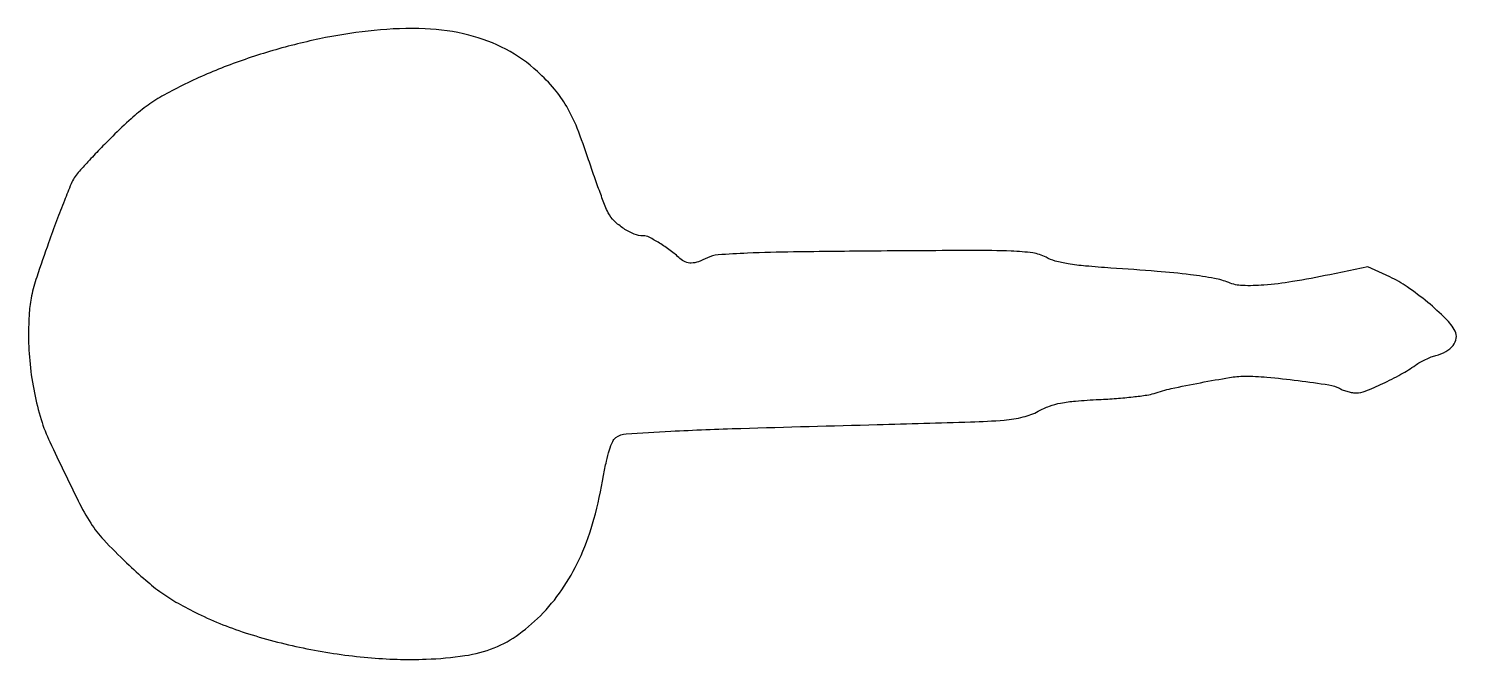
# Model space of a CAD drawing. Extents: x 0 to 363, y 0 to 161.
import ezdxf

# ---------------------------------------------------------------- set-up
doc = ezdxf.new("R2010")
doc.units = 0

msp = doc.modelspace()

# ---------------------------------------------------------------- linework, layer by layer
msp.add_lwpolyline([(88, 160.326966, 0.023783), (75.628808, 158.481736, 0.020918), (62.938985, 155.410572, 0.020928), (50.557116, 151.291779, 0.023879), (39.109139, 146.306174, 0.015129), (33.930827, 143.552536, 0.027926), (29.930371, 140.961046, 0.026395), (26.099387, 137.841211, 0.012014), (21.416803, 133.388451, 0.004625), (18.130519, 130.048327, 0.005654), (15.122182, 126.862266, 0.004774), (12.652012, 124.134377, 0.039592), (11.645696, 122.802823, 0.044177), (10.833473, 121.241661, 0.003639), (9.113159, 116.985986, 0.00485), (7.14397, 111.866145, 0.003718), (5.088032, 106.234575, 0.00515), (2.079314, 97.516221, 0.027775), (0.75945, 92.68086, 0.037812), (0.177368, 88.406443, 0.01494), (0, 82.471916, 0.025869), (0.370294, 75.319586, 0.023665), (1.478522, 68.025059, 0.024525), (3.199115, 61.205154, 0.037085), (5.413958, 55.5, 0.002449), (12.636166, 40.523797, 0.027848), (15.842057, 34.79139, 0.047516), (19.125425, 30.565736, 0.013664), (24.972241, 24.689052, 0.011621), (29.849484, 20.259097, 0.023853), (33.905829, 17.068892, 0.025684), (38.047895, 14.429214, 0.01596), (43.150118, 11.746215, 0.03696), (55.985154, 6.644882, 0.026943), (70.863531, 2.837076, 0.026501), (86.395572, 0.589807, 0.031448), (101.210021, 0.177514, 0.027992), (111.067469, 1.077235, 0.05769), (118.535656, 3.081864, 0.064242), (124.829083, 6.567533, 0.043413), (131, 11.989476, 0.045726), (136.372993, 18.746979, 0.041491), (140.629068, 26.585444, 0.03691), (143.917579, 35.860973, 0.02406), (146.384761, 46.955781, -0.012121), (147.103438, 50.595572, -0.022666), (147.888259, 53.49314, -0.025367), (148.694606, 55.631766, -0.132808), (149.473728, 56.604448, -0.141542), (152.138017, 57.577462, -0.004745), (163.455431, 58.251086, -0.00509), (181.31207, 58.961804, -0.000826), (216.028483, 59.93234, 0.000947), (239.801391, 60.60274, 0.013186), (248.367373, 61.086873, 0.038327), (253.21876, 61.867023, 0.066086), (257.028483, 63.336092, -0.036791), (259.847099, 64.616749, -0.04069), (262.730538, 65.419696, -0.027764), (266.507016, 65.931643, -0.007621), (272.5, 66.315638, 0.00718), (276.931399, 66.595653, 0.00826), (281.15, 66.993307, 0.007535), (284.708308, 67.442503, 0.046565), (286.5, 67.869028, -0.028004), (290.879226, 69.084673, -0.006623), (298.312892, 70.603441, -0.005932), (305.749786, 71.929283, -0.039434), (309.5, 72.251598, -0.024292), (315.21622, 72.013295, -0.009132), (323.183754, 71.14539, -0.005894), (331.032121, 70.050963, -0.085503), (333.684259, 69.169332, 0.033255), (334.673846, 68.721418, 0.023015), (335.843468, 68.343491, 0.023286), (337.006241, 68.083541, 0.043372), (337.967502, 68, 0.096143), (340.265045, 68.445907, 0.013556), (344.70869, 70.379913, 0.016504), (349.349138, 72.740717, 0.027604), (353.060995, 75.061758, -0.025451), (354.232131, 75.801103, -0.017083), (355.637974, 76.52955, -0.017228), (357.051398, 77.142948, -0.032285), (358.237399, 77.523447, 0.067463), (360.772153, 78.537704, 0.096205), (362.610167, 80.108508, 0.124173), (363.43639, 81.935418, 0.168838), (363.155899, 83.708699, 0.075712), (360.782346, 86.879831, 0.02094), (356.155122, 91.064805, 0.021938), (350.974853, 94.998867, 0.044189), (346.519981, 97.533725), (340.929006, 100.091092), (331.214503, 98.099398, -0.009542), (321.715798, 96.340118, -0.02152), (314.450663, 95.456563, -0.027524), (308.997145, 95.331354, -0.091007), (305.5, 96.089886, 0.054424), (301.872755, 97.157956, 0.013564), (295.751346, 98.086222, 0.010647), (287.265816, 98.955407, 0.004144), (275.5, 99.809853, -0.006571), (269.078536, 100.307524, -0.0184), (264.602599, 100.880336, -0.0261), (261.357937, 101.593204, -0.057066), (259, 102.541742, 0.090161), (255.660284, 103.636041, 0.025142), (250.156091, 104.113503, 0.010143), (240.273232, 104.271345, 0.000912), (215.507684, 104.119277, 0.001363), (194.740215, 103.897245, 0.006704), (183.023947, 103.582878, 0.00793), (175.506466, 103.160763, 0.101673), (172.807344, 102.400373, -0.033456), (170.515195, 101.403147, -0.080683), (168.701965, 101.068589, -0.104977), (167.179504, 101.357836, -0.087876), (165.794441, 102.25, 0.026616), (163.36813, 104.270214, 0.021885), (160.581002, 106.16613, 0.019389), (157.976183, 107.639633, 0.119573), (156.490833, 108, -0.097012), (154.160882, 108.456359, -0.048938), (151.501368, 109.85663, -0.048387), (149.105248, 111.790829, -0.079598), (147.561329, 113.881402, -0.026381), (146.789588, 115.588862, -0.004242), (145.490589, 119.006034, -0.004679), (144.031225, 123.061452, -0.004092), (142.579802, 127.328271, 0.013828), (139.643278, 135.43941, 0.037296), (136.981716, 140.95534, 0.045336), (133.86116, 145.375438, 0.030391), (129.568683, 149.836786, 0.064877), (121.518378, 155.515609, 0.059466), (112.044513, 159.146517, 0.052552), (100.936286, 160.736706, 0.034435)], format="xyb", close=True)

doc.saveas('drawing.dxf')
